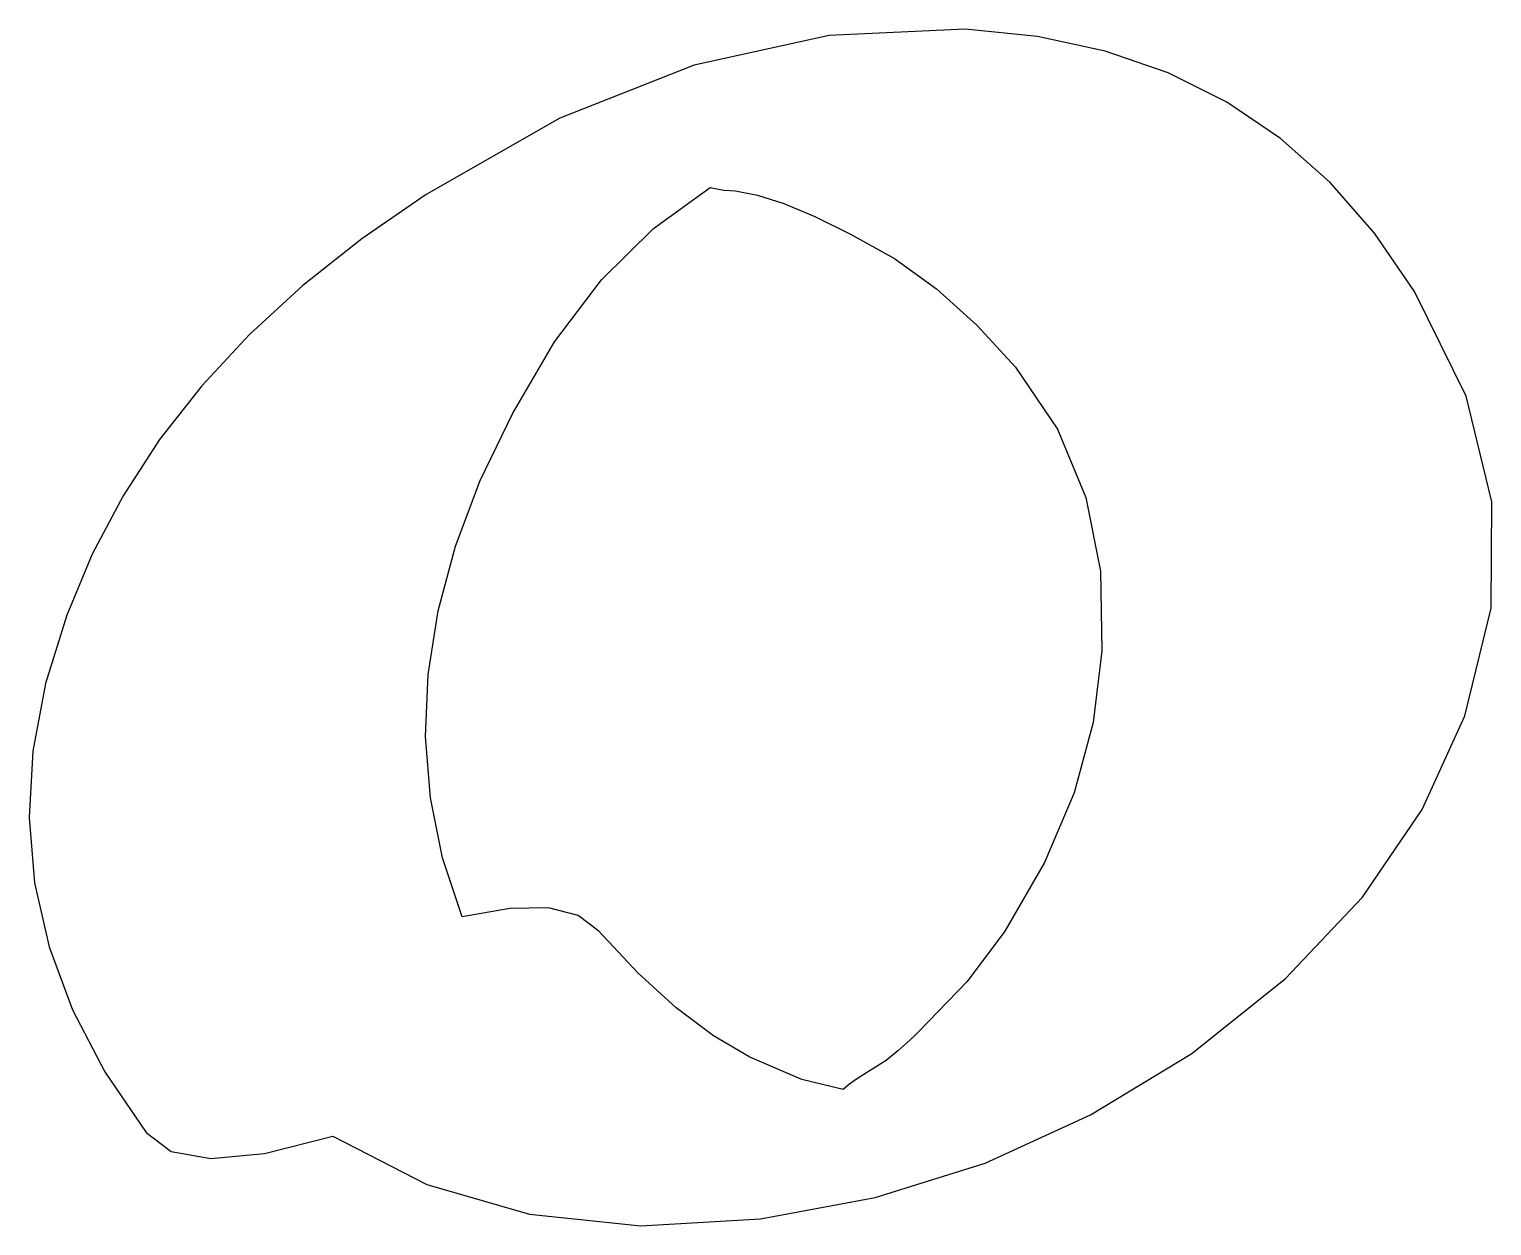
# Model space of a CAD drawing. Extents: x 1.81 to 7.47, y 17.29 to 21.92.
import ezdxf

# ---------------------------------------------------------------- set-up
doc = ezdxf.new("R2010")
doc.units = 0
doc.layers.get('0').update_dxf_attribs({"linetype": 'CONTINUOUS'})

msp = doc.modelspace()

# ---------------------------------------------------------------- linework, layer by layer
at = {"color": 0}
for p, q in [((4.90446, 21.8924), (4.38189, 21.7778)), ((5.43056, 21.9167), (4.90446, 21.8924)), ((5.70979, 21.8886), (5.43056, 21.9167)), ((5.97131, 21.8325), (5.70979, 21.8886)), ((6.215, 21.7481), (5.97131, 21.8325)), ((4.38189, 21.7778), (3.86279, 21.5729)), ((6.44092, 21.6354), (6.215, 21.7481)), ((6.64903, 21.4946), (6.44092, 21.6354)), ((3.86279, 21.5729), (3.34722, 21.2778)), ((6.83936, 21.3256), (6.64903, 21.4946)), ((7.01188, 21.1282), (6.83936, 21.3256)), ((3.34722, 21.2778), (3.09765, 21.1065)), ((4.22483, 21.1468), (4.44444, 21.3056)), ((4.44444, 21.3056), (4.49653, 21.2951)), ((4.49653, 21.2951), (4.54167, 21.2917)), ((4.54167, 21.2917), (4.62668, 21.2761)), ((4.62668, 21.2761), (4.72911, 21.2431)), ((4.72911, 21.2431), (4.8489, 21.1928)), ((4.02431, 20.9479), (4.22483, 21.1468)), ((4.8489, 21.1928), (4.98611, 21.125)), ((3.09765, 21.1065), (2.86979, 20.9262)), ((4.98611, 21.125), (5.15625, 21.0304)), ((7.16667, 20.9028), (7.01188, 21.1282)), ((5.15625, 21.0304), (5.31944, 20.9132)), ((2.86979, 20.9262), (2.66363, 20.7368)), ((3.84289, 20.7093), (4.02431, 20.9479)), ((5.31944, 20.9132), (5.47569, 20.7735)), ((7.36632, 20.4983), (7.16667, 20.9028)), ((5.47569, 20.7735), (5.625, 20.6111)), ((2.66363, 20.7368), (2.47917, 20.5382)), ((3.68056, 20.4306), (3.84289, 20.7093)), ((5.625, 20.6111), (5.78646, 20.3707)), ((2.47917, 20.5382), (2.3164, 20.3306)), ((7.46528, 20.0903), (7.36632, 20.4983)), ((3.55599, 20.1724), (3.68056, 20.4306)), ((5.78646, 20.3707), (5.89583, 20.1076)), ((2.3164, 20.3306), (2.17535, 20.1137)), ((3.46007, 19.9185), (3.55599, 20.1724)), ((2.17535, 20.1137), (2.05599, 19.8878)), ((5.89583, 20.1076), (5.95313, 19.8221)), ((7.46354, 19.6789), (7.46528, 20.0903)), ((3.39279, 19.6689), (3.46007, 19.9185)), ((2.05599, 19.8878), (1.95833, 19.6528)), ((5.95313, 19.8221), (5.95833, 19.5139)), ((7.36111, 19.2639), (7.46354, 19.6789)), ((1.95833, 19.6528), (1.875, 19.3876)), ((3.35417, 19.4236), (3.39279, 19.6689)), ((5.95833, 19.5139), (5.92449, 19.2379)), ((3.34418, 19.1828), (3.35417, 19.4236)), ((1.875, 19.3876), (1.82639, 19.1268)), ((5.92449, 19.2379), (5.85069, 18.9653)), ((7.19618, 18.9011), (7.36111, 19.2639)), ((3.36285, 18.9463), (3.34418, 19.1828)), ((1.82639, 19.1268), (1.8125, 18.8703)), ((3.41015, 18.714), (3.36285, 18.9463)), ((5.85069, 18.9653), (5.73699, 18.6963)), ((6.96528, 18.5625), (7.19618, 18.9011)), ((1.8125, 18.8703), (1.83333, 18.6181)), ((3.48611, 18.4861), (3.41015, 18.714)), ((5.73699, 18.6963), (5.58333, 18.4306)), ((1.83333, 18.6181), (1.88889, 18.3703)), ((6.6684, 18.2483), (6.96528, 18.5625)), ((3.67008, 18.5192), (3.48611, 18.4861)), ((3.81939, 18.5208), (3.67008, 18.5192)), ((3.93397, 18.4914), (3.81939, 18.5208)), ((4.01389, 18.4306), (3.93397, 18.4914)), ((4.16493, 18.27), (4.01389, 18.4306)), ((5.58333, 18.4306), (5.4375, 18.2361)), ((1.88889, 18.3703), (1.97917, 18.1268)), ((4.3125, 18.1354), (4.16493, 18.27)), ((5.4375, 18.2361), (5.25, 18.0417)), ((6.30556, 17.9583), (6.6684, 18.2483)), ((1.97917, 18.1268), (2.10417, 17.8876)), ((4.4566, 18.0269), (4.3125, 18.1354)), ((5.25, 18.0417), (5.23178, 18.0243)), ((4.59722, 17.9444), (4.4566, 18.0269)), ((5.20486, 18), (5.16928, 17.9688)), ((5.23178, 18.0243), (5.20486, 18)), ((4.79856, 17.8576), (4.59722, 17.9444)), ((5.125, 17.9306), (5.06244, 17.8924)), ((5.16928, 17.9688), (5.125, 17.9306)), ((5.91488, 17.7207), (6.30556, 17.9583)), ((2.10417, 17.8876), (2.26389, 17.6528)), ((5.06244, 17.8924), (5.01383, 17.8611)), ((4.95833, 17.8194), (4.79856, 17.8576)), ((4.97911, 17.8368), (4.95833, 17.8194)), ((4.95833, 17.8194), (4.95833, 17.8194)), ((5.01383, 17.8611), (4.97911, 17.8368)), ((5.50689, 17.535), (5.91488, 17.7207)), ((2.26389, 17.6528), (2.36111, 17.579)), ((2.72222, 17.5721), (2.98611, 17.6389)), ((2.98611, 17.6389), (3.34978, 17.4524)), ((2.36111, 17.579), (2.51389, 17.5521)), ((2.51389, 17.5521), (2.72222, 17.5721)), ((5.08154, 17.4013), (5.50689, 17.535)), ((3.34978, 17.4524), (3.74647, 17.3368)), ((4.63889, 17.3194), (5.08154, 17.4013)), ((3.74647, 17.3368), (4.17617, 17.2926)), ((4.17617, 17.2926), (4.63889, 17.3194))]:
    msp.add_line(p, q, dxfattribs=at)

doc.saveas('drawing.dxf')
